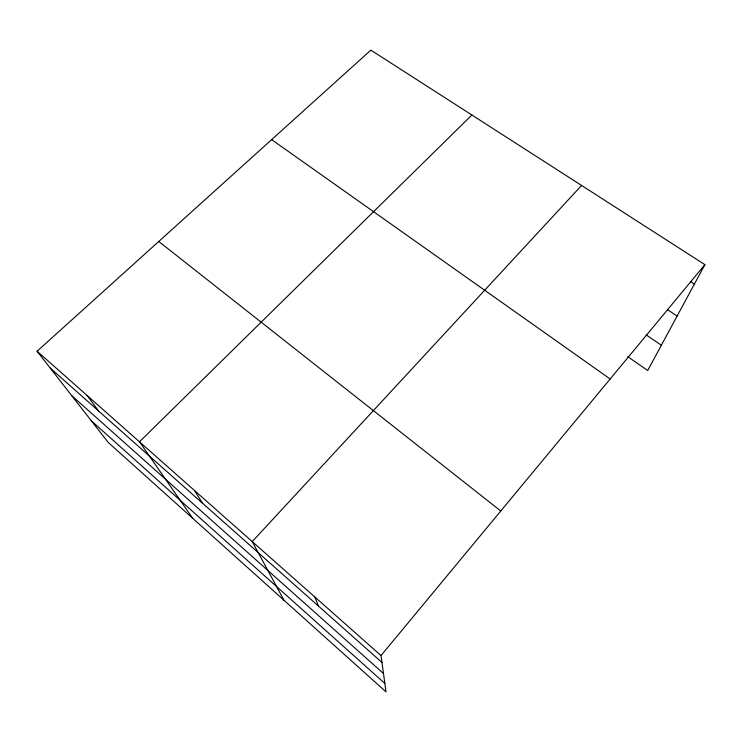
<?xml version="1.0" encoding="UTF-8"?>
<svg xmlns="http://www.w3.org/2000/svg" width="742" height="742" viewBox="0 0 742 742"><rect width="100%" height="100%" fill="white"/><g stroke="black" fill="none" stroke-linecap="round" stroke-linejoin="round"><path stroke-width="1.11" d="M37.1 351.226L381.017 655.548L386.016 691.869L108.221 442.464L37.1 351.226L370.852 50.131L704.9 264.644L647.71 370.508L627.806 356.689M381.017 655.548L704.9 264.644M581.58 185.454L252.234 541.595L284 600.278M471.884 115.01L139.477 441.824L192.725 518.333M690.524 281.608L694.382 284.121M667.494 309.646L677.121 316.064M646.143 334.865L661.363 345.243M271.655 139.626L610.165 378.986M158.76 241.475L500.785 510.997M50.233 368.078L381.963 662.421M71.733 395.653L383.484 673.513M91.303 420.77L384.857 683.428M87.083 395.458L98.686 411.068M194.469 490.481L202.501 503.187M314.896 597.041L318.485 606.103"/></g></svg>
